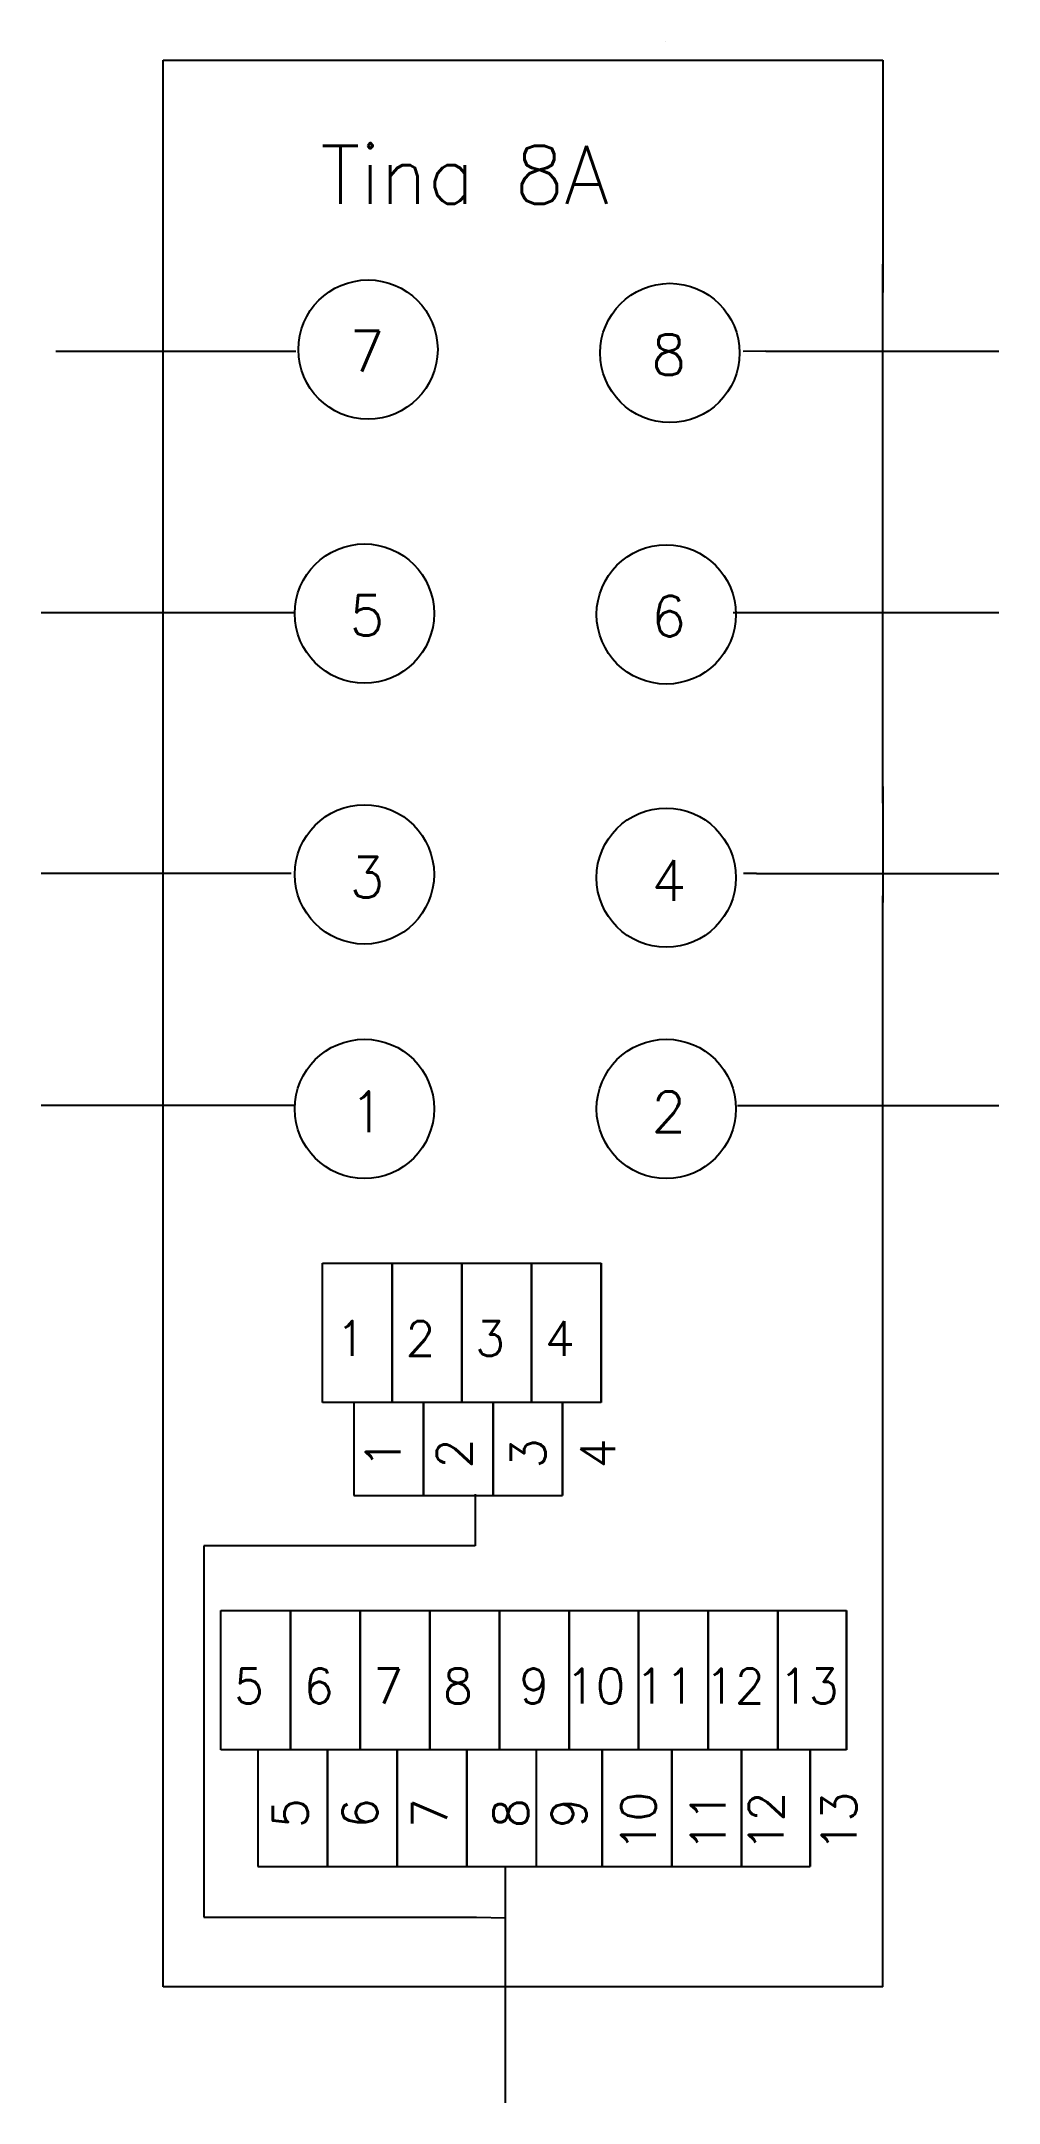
# Model space of a CAD drawing. Header units: millimetres. Extents: x 158.8 to 200, y 90.8 to 179.6.
import ezdxf
from ezdxf.enums import TextEntityAlignment as Align

# ---------------------------------------------------------------- set-up
doc = ezdxf.new("R2010")
doc.units = ezdxf.units.MM
doc.layers.add('1', color=7, linetype='Continuous')
doc.layers.add('20', color=7, linetype='Continuous')
doc.styles.add('T0', font='ROMANS.SHX')
doc.styles.add('T20', font='ROMANS.SHX', dxfattribs={"height": 2})

msp = doc.modelspace()

# ---------------------------------------------------------------- linework, layer by layer
for p, q in [((185.663, 179.609), (185.663, 179.609)), ((195, 163.75), (195, 170)), ((192.5, 166.25), (200, 166.25)), ((158.75, 155), (169.675, 155)), ((195, 147.5), (195, 142.5)), ((188.75, 133.75), (200, 133.75)), ((188.916, 100.969), (191.874, 100.969)), ((177.5, 98.787), (178.75, 98.75))]:
    msp.add_line(p, q)
for centre in [(172.829, 166.325), (185.83, 166.179), (172.675, 154.949), (185.675, 154.912), (172.673, 143.712), (185.674, 143.571), (172.675, 133.609), (185.675, 133.609)]:
    msp.add_circle(centre, 3)
at = {"layer": '20'}
for p, q in [((164, 95.787), (164, 178.787)), ((164, 178.787), (195, 178.787)), ((159.384, 166.25), (169.722, 166.25)), ((189.97, 166.25), (192.97, 166.25)), ((188.552, 155), (200, 155)), ((169.522, 143.75), (158.75, 143.75)), ((189.559, 143.749), (188.999, 143.749)), ((189.559, 143.749), (190.559, 143.749)), ((189.781, 143.749), (200, 143.75)), ((169.68, 133.75), (158.75, 133.75)), ((170.872, 120.964), (170.872, 126.964)), ((170.872, 126.964), (173.872, 126.964)), ((173.872, 126.964), (173.872, 120.964)), ((173.872, 120.964), (173.872, 126.964)), ((173.872, 126.964), (176.872, 126.964)), ((176.872, 126.964), (179.872, 126.964)), ((176.872, 126.964), (176.872, 120.964)), ((176.872, 120.964), (176.872, 126.964)), ((179.872, 120.964), (179.872, 126.964)), ((179.872, 126.964), (179.872, 120.964)), ((179.872, 126.964), (182.872, 126.964)), ((182.872, 126.964), (182.872, 120.964)), ((182.872, 120.964), (182.872, 126.964)), ((173.872, 120.964), (170.872, 120.964)), ((172.212, 120.956), (172.212, 116.956)), ((176.872, 120.964), (173.872, 120.964)), ((175.212, 120.956), (175.212, 116.956)), ((175.212, 116.956), (175.212, 120.956)), ((179.872, 120.964), (176.872, 120.964)), ((178.212, 120.956), (178.212, 116.956)), ((178.212, 116.956), (178.212, 120.956)), ((182.872, 120.964), (179.872, 120.964)), ((181.212, 120.956), (181.212, 116.956)), ((181.212, 116.956), (181.212, 120.956)), ((172.212, 116.956), (175.212, 116.956)), ((175.212, 116.956), (178.212, 116.956)), ((177.441, 117.003), (177.441, 114.787)), ((178.212, 116.956), (181.212, 116.956)), ((165.75, 114.787), (165.75, 98.787)), ((177.441, 114.787), (165.75, 114.787)), ((166.487, 105.996), (166.487, 111.996)), ((166.487, 111.996), (169.487, 111.996)), ((169.487, 111.996), (169.487, 105.996)), ((169.487, 105.996), (169.487, 111.996)), ((169.487, 111.996), (172.487, 111.996)), ((172.487, 111.996), (175.487, 111.996)), ((172.487, 111.996), (172.487, 105.996)), ((172.487, 105.996), (172.487, 111.996)), ((175.487, 105.996), (175.487, 111.996)), ((175.487, 111.996), (175.487, 105.996)), ((175.487, 111.996), (178.487, 111.996)), ((178.487, 111.996), (178.487, 105.996)), ((178.487, 105.996), (178.487, 111.996)), ((178.487, 111.996), (181.487, 111.996)), ((181.487, 111.996), (184.487, 111.996)), ((181.487, 105.996), (181.487, 111.996)), ((181.487, 111.996), (181.487, 105.996)), ((184.487, 105.996), (184.487, 111.996)), ((184.487, 111.996), (184.487, 105.996)), ((184.487, 111.996), (187.487, 111.996)), ((187.487, 105.996), (187.487, 111.996)), ((187.487, 111.996), (187.487, 105.996)), ((187.487, 111.996), (190.487, 111.996)), ((190.445, 111.996), (193.445, 111.996)), ((190.487, 111.996), (190.487, 105.996)), ((190.487, 105.996), (190.487, 111.996)), ((193.445, 111.996), (193.445, 105.996)), ((193.445, 105.996), (193.445, 111.996)), ((169.487, 105.996), (166.487, 105.996)), ((168.081, 105.969), (168.081, 100.969)), ((172.487, 105.996), (169.487, 105.996)), ((171.081, 105.969), (171.081, 100.969)), ((171.081, 100.969), (171.081, 105.969)), ((175.487, 105.996), (172.487, 105.996)), ((174.081, 105.969), (174.081, 100.969)), ((174.081, 100.969), (174.081, 105.969)), ((178.487, 105.996), (175.487, 105.996)), ((177.081, 105.969), (177.081, 100.969)), ((177.081, 100.969), (177.081, 105.969)), ((181.487, 105.996), (178.487, 105.996)), ((180.081, 100.969), (180.081, 105.969)), ((184.487, 105.996), (181.487, 105.996)), ((182.916, 100.969), (182.916, 105.969)), ((182.916, 105.969), (182.916, 100.969)), ((187.487, 105.996), (184.487, 105.996)), ((185.916, 100.969), (185.916, 105.969)), ((185.916, 105.969), (185.916, 100.969)), ((190.487, 105.996), (187.487, 105.996)), ((188.916, 105.969), (188.916, 100.969)), ((188.916, 100.969), (188.916, 105.969)), ((193.445, 105.996), (190.445, 105.996)), ((191.874, 105.969), (191.874, 100.969)), ((191.874, 100.969), (191.874, 105.969)), ((168.081, 100.969), (171.081, 100.969)), ((171.081, 100.969), (174.081, 100.969)), ((174.081, 100.969), (177.081, 100.969)), ((177.081, 100.969), (180.081, 100.969)), ((178.75, 98.787), (178.75, 101.003)), ((179.916, 100.969), (182.916, 100.969)), ((182.916, 100.969), (185.916, 100.969)), ((185.916, 100.969), (188.916, 100.969)), ((165.75, 98.787), (177.5, 98.787)), ((178.75, 90.787), (178.75, 98.787)), ((195, 95.787), (164, 95.787))]:
    msp.add_line(p, q, dxfattribs=at)
at = {"layer": '20', "linetype": 'ByBlock'}
for p, q in [((195, 178.787), (195, 168.787)), ((189.97, 166.25), (188.996, 166.239)), ((195, 146.787), (195, 164.622)), ((195, 95.787), (195, 142.787))]:
    msp.add_line(p, q, dxfattribs=at)

# ---------------------------------------------------------------- texts
at = {"style": 'T20'}
msp.add_text('Tina 8A', height=2.5, dxfattribs=at).set_placement((170.78, 172.607))
at = {"style": 'T0'}
for s, p in [('7', (172.784, 165.376)), ('8', (185.785, 165.23)), ('5', (172.784, 154)), ('6', (185.784, 153.963)), ('3', (172.782, 142.712)), ('4', (185.783, 142.571)), ('1', (172.784, 132.609)), ('2', (185.784, 132.609))]:
    msp.add_text(s, height=1.75, dxfattribs=at).set_placement(p, align=Align.CENTER)
at = {"layer": '1', "style": 'T0'}
for s, p in [('1', (171.444, 122.964)), ('2', (174.444, 122.964)), ('3', (177.444, 122.964)), ('4', (180.444, 122.964)), ('5', (167.058, 107.996)), ('6', (170.058, 107.996)), ('7', (173.058, 107.996)), ('8', (176.058, 107.996)), ('9', (179.344, 107.996)), ('10', (181.344, 107.996)), ('11', (184.344, 107.996)), ('12', (187.344, 107.996)), ('13', (190.533, 107.996))]:
    msp.add_text(s, height=1.5, dxfattribs=at).set_placement(p)
for s, p in [('2', (177.291, 118.121)), ('3', (180.478, 118.121)), ('4', (183.478, 118.121)), ('1', (174.233, 118.121)), ('10', (185.233, 101.621)), ('12', (190.733, 101.621)), ('13', (193.867, 101.621)), ('5', (170.233, 102.621)), ('6', (173.233, 102.621)), ('7', (176.233, 102.621)), ('8', (179.733, 102.621)), ('9', (182.233, 102.621)), ('11', (188.233, 101.621))]:
    msp.add_text(s, height=1.5, rotation=90, dxfattribs=at).set_placement(p)

doc.saveas('drawing.dxf')
